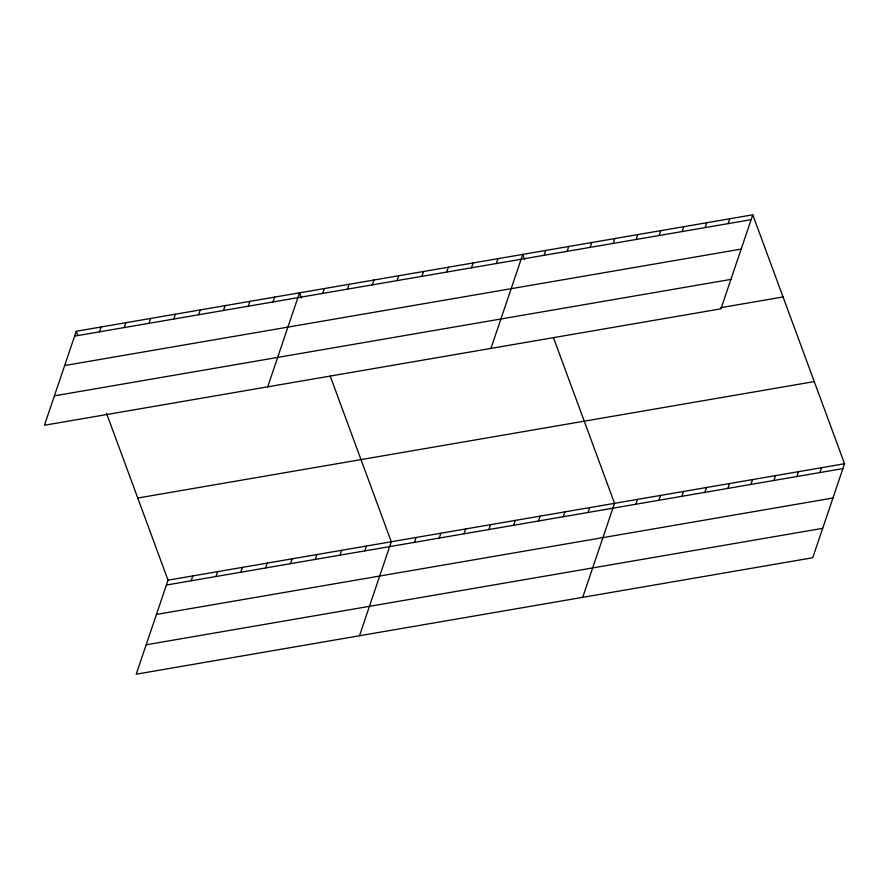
<?xml version="1.0" encoding="UTF-8"?>
<svg xmlns="http://www.w3.org/2000/svg" width="889" height="889" viewBox="0 0 889 889"><rect width="100%" height="100%" fill="white"/><g stroke="black" fill="none" stroke-linecap="round" stroke-linejoin="round"><path stroke-width="1.33" d="M76.265 331.253L44.45 425.253L720.957 308.816L752.772 214.816L76.265 331.253L77.687 335.109M99.435 331.841L101.079 326.985M124.238 327.574L125.882 322.718M149.041 323.307L150.685 318.44M173.844 319.04L175.489 314.173M198.647 314.762L200.292 309.905M223.45 310.494L225.095 305.638M248.264 306.227L249.909 301.371M106.558 413.396L168.043 580.184L136.228 674.184L812.735 557.747L844.55 463.747L752.772 214.816M273.067 301.96L274.712 297.093M191.202 580.773L192.846 575.905M267.7 386.837L299.515 292.825L301.404 297.959M216.016 576.505L217.661 571.638M322.674 293.414L324.318 288.558M240.819 572.227L242.464 567.371M347.477 289.147L349.121 284.291M265.622 567.96L267.267 563.104M372.291 284.88L373.936 280.024M290.425 563.693L292.07 558.837M397.094 280.613L398.739 275.757M315.228 559.425L316.873 554.558M421.897 276.346L423.542 271.478M340.043 555.158L341.687 550.291M446.7 272.067L448.345 267.211M364.846 550.88L366.49 546.024M471.503 267.8L473.148 262.944M359.478 635.757L391.293 541.757L330.264 376.214M496.306 263.533L497.951 258.677M414.452 542.346L416.096 537.489M490.939 348.41L522.765 254.41L524.654 259.544M439.255 538.078L440.9 533.211M544.112 255.31L545.757 250.442M464.058 533.811L465.703 528.944M567.115 251.343L568.76 246.486M488.872 529.533L490.517 524.677M590.118 247.386L591.763 242.53M513.675 525.266L515.32 520.409M613.121 243.43L614.766 238.574M538.478 520.998L540.123 516.142M636.124 239.474L637.769 234.607M563.282 516.731L564.926 511.864M659.127 235.507L660.771 230.651M682.119 231.551L683.774 226.695M588.085 512.464L589.729 507.597M705.121 227.595L706.766 222.728M582.717 597.33L614.543 503.33L553.503 337.798M728.124 223.639L729.769 218.772M635.891 504.23L637.535 499.374M658.893 500.274L660.538 495.417M681.896 496.318L683.541 491.45M704.899 492.35L706.544 487.494M727.902 488.394L729.547 483.538M750.905 484.438L752.55 479.582M773.897 480.482L775.541 475.615M796.9 476.515L798.544 471.659M819.902 472.559L821.547 467.703M74.62 336.109L751.127 219.672M64.664 365.535L741.17 249.098M54.407 395.838L730.914 279.402M720.823 307.672L783.065 296.959M137.762 498.029L814.268 381.592M168.043 580.184L844.55 463.747M166.399 585.04L842.905 468.603M156.442 614.455L832.949 498.018M146.185 644.769L822.692 528.333"/></g></svg>
